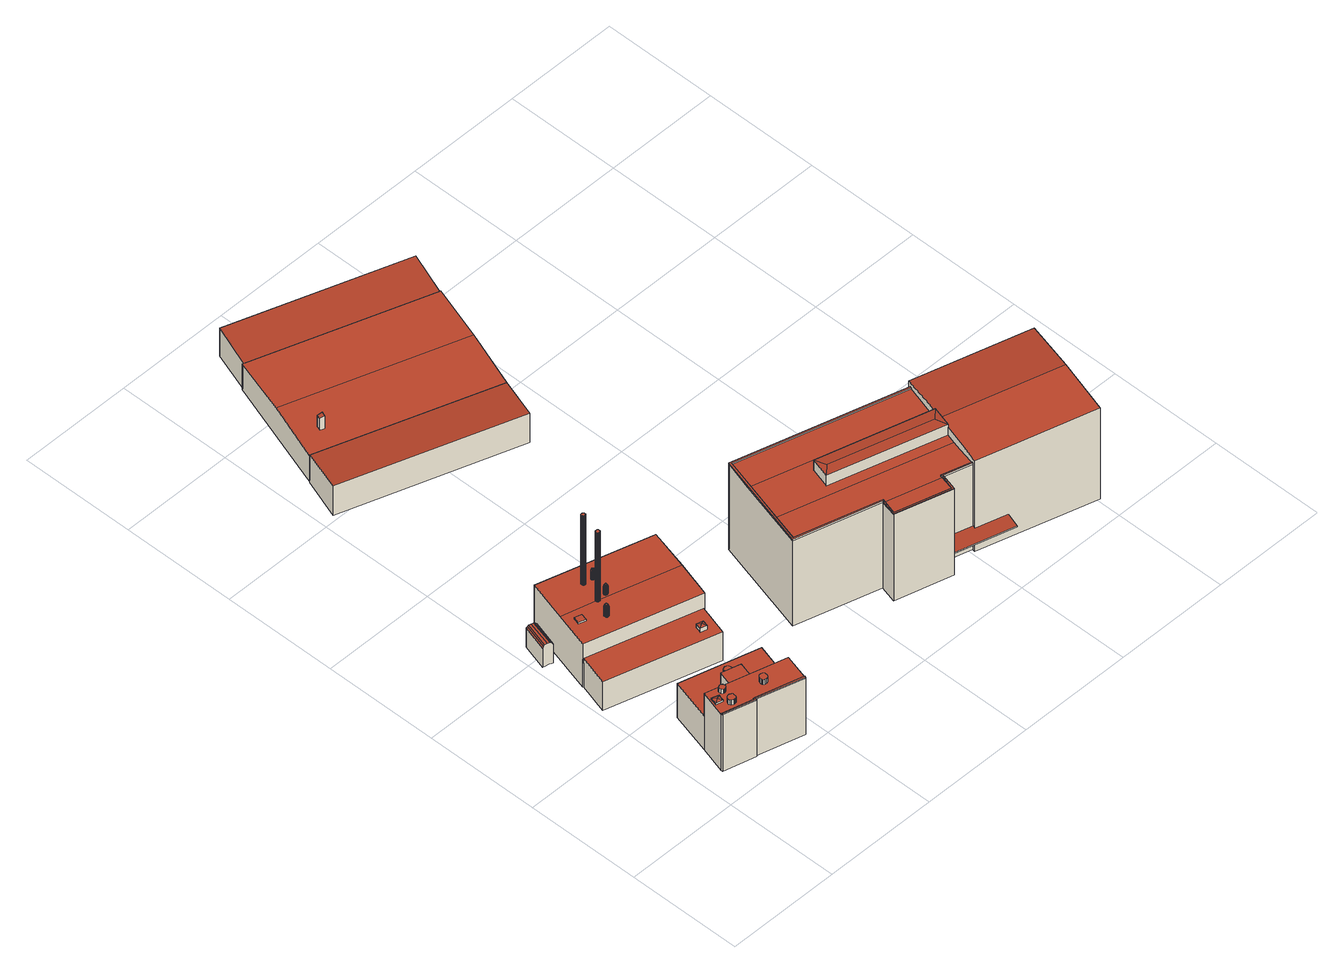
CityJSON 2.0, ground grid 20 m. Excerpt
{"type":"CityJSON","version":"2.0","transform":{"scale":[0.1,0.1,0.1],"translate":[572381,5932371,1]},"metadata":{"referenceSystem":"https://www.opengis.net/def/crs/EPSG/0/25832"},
"CityObjects":{
"building1":{"type":"Building","attributes":{"Grundfläche 2D":"8.129267","Grundhöhe NN":"2.927"},"geometry":[{"type":"Solid","lod":"3","boundaries":[[[[0,1,2,3]],[[4,0,3,5]],[[6,4,5,7]],[[8,6,7,9]],[[10,8,9,11]],[[12,10,11,13]],[[14,15,16,13,11,9,7,5,3,2,17,18]],[[12,13,16,19]],[[20,21,22,23,1,0,4,6,8,10,12,19,24]],[[2,1,23,17]],[[21,20,24,19,16,15,14,18,17,23,22]]]],"semantics":{"surfaces":[{"type":"RoofSurface"},{"type":"WallSurface"},{"type":"GroundSurface"}],"values":[[0,0,0,0,0,0,1,1,1,1,2]]}}]},
"building2":{"type":"Building","attributes":{"Grundfläche 2D":"173.491529","Grundhöhe NN":"3.192"},"children":["building2-1","building2-2","building2-3","building2-4","building2-5","building2-6","building2-7"],"geometry":[{"type":"Solid","lod":"3","boundaries":[[[[25,26,27,28]],[[29,30,31,32,33,34,35,36]],[[28,27,37,38]],[[25,28,38,39]],[[27,26,40,37]],[[40,26,34,33,32,41,42]],[[34,26,25,35]],[[35,25,39,43,36]],[[29,36,43,44]],[[30,29,44,45]],[[31,30,45,46]],[[32,31,46,41]],[[42,41,46,45,44,43,39,38,37,40]]]],"semantics":{"surfaces":[{"type":"RoofSurface"},{"type":"WallSurface"},{"type":"GroundSurface"}],"values":[[0,0,1,1,1,1,1,1,1,1,1,1,2]]}}]},
"building2-1":{"type":"BuildingInstallation","parents":["building2"],"geometry":[{"type":"MultiSurface","lod":"3","boundaries":[[[47,48,49,50]],[[50,49,51,52]],[[47,50,52,53]],[[53,54,48,47]],[[54,51,49,48]]],"semantics":{"surfaces":[{"type":"RoofSurface"},{"type":"WallSurface"}],"values":[0,1,1,1,1]}}]},
"building2-2":{"type":"BuildingInstallation","parents":["building2"],"geometry":[{"type":"MultiSurface","lod":"3","boundaries":[[[55,56,57,58,59,60,61,62,63,64,65,66,67,68,69,70,71,72]],[[61,60,73,74]],[[60,59,75,73]],[[62,61,74,76]],[[63,62,76,77]],[[64,63,77,78]],[[65,64,78,79]],[[66,65,79,80]],[[67,66,80,81]],[[68,67,81,82]],[[69,68,82,83]],[[70,69,83,84]],[[71,70,84,85]],[[72,71,85,86]],[[55,72,86,87]],[[56,55,87,88]],[[57,56,88,89]],[[58,57,89,90]],[[59,58,90,75]]],"semantics":{"surfaces":[{"type":"RoofSurface"},{"type":"WallSurface"}],"values":[0,1,1,1,1,1,1,1,1,1,1,1,1,1,1,1,1,1,1]}}]},
"building2-3":{"type":"BuildingInstallation","parents":["building2"],"geometry":[{"type":"MultiSurface","lod":"3","boundaries":[[[91,92,93,94,95,96,97,98,99,100,101,102,103,104,105,106,107,108]],[[101,100,109,110]],[[102,101,110,111]],[[103,102,111,112]],[[104,103,112,113]],[[105,104,113,114]],[[106,105,114,115]],[[107,106,115,116]],[[108,107,116,117]],[[91,108,117,118]],[[92,91,118,119]],[[93,92,119,120]],[[94,93,120,121]],[[95,94,121,122]],[[96,95,122,123]],[[97,96,123,124]],[[98,97,124,125]],[[99,98,125,126]],[[100,99,126,109]]],"semantics":{"surfaces":[{"type":"RoofSurface"},{"type":"WallSurface"}],"values":[0,1,1,1,1,1,1,1,1,1,1,1,1,1,1,1,1,1,1]}}]},
"building2-4":{"type":"BuildingInstallation","parents":["building2"],"geometry":[{"type":"MultiSurface","lod":"3","boundaries":[[[127,128,129]],[[130,129,128,131]],[[132,128,127]],[[131,128,132]],[[133,127,129,134]],[[133,135,132,127]],[[135,136,131,132]],[[136,137,134,129,130,131]]],"semantics":{"surfaces":[{"type":"RoofSurface"},{"type":"WallSurface"}],"values":[0,0,0,0,1,1,1,1]}}]},
"building2-5":{"type":"BuildingInstallation","parents":["building2"],"geometry":[{"type":"MultiSurface","lod":"3","boundaries":[[[138,139,140,141,142,143,144,145,146,147,148,149,150,151,152,153,154,155]],[[156,157,142,141]],[[157,158,143,142]],[[158,159,144,143]],[[159,160,145,144]],[[160,161,146,145]],[[161,162,147,146]],[[162,163,148,147]],[[163,164,149,148]],[[164,165,150,149]],[[165,166,151,150]],[[166,167,152,151]],[[153,152,167,168]],[[168,169,154,153]],[[169,170,155,154]],[[138,155,170,171]],[[171,172,139,138]],[[172,173,140,139]],[[173,156,141,140]]],"semantics":{"surfaces":[{"type":"RoofSurface"},{"type":"WallSurface"}],"values":[0,1,1,1,1,1,1,1,1,1,1,1,1,1,1,1,1,1,1]}}]},
"building2-6":{"type":"BuildingInstallation","parents":["building2"],"geometry":[{"type":"MultiSurface","lod":"3","boundaries":[[[174,175,176,177,178,179,180,181,182,183,184,185,186,187,188,189,190,191]],[[192,193,182,181]],[[193,194,183,182]],[[194,195,184,183]],[[185,184,195,196]],[[196,197,186,185]],[[197,198,187,186]],[[198,199,188,187]],[[199,200,189,188]],[[200,201,190,189]],[[191,190,201,202]],[[202,203,174,191]],[[203,204,175,174]],[[204,205,176,175]],[[205,206,177,176]],[[206,207,178,177]],[[207,208,179,178]],[[208,209,180,179]],[[209,192,181,180]]],"semantics":{"surfaces":[{"type":"RoofSurface"},{"type":"WallSurface"}],"values":[0,1,1,1,1,1,1,1,1,1,1,1,1,1,1,1,1,1,1]}}]},
"building2-7":{"type":"BuildingInstallation","parents":["building2"],"geometry":[{"type":"MultiSurface","lod":"3","boundaries":[[[210,211,212,213,214,215,216,217,218]],[[29,30,214,213]],[[30,31,215,214]],[[31,32,216,215]],[[32,33,217,216]],[[219,210,218,217,33,220]],[[219,221,211,210]],[[212,211,221,36]],[[36,29,213,212]]],"semantics":{"surfaces":[{"type":"RoofSurface"},{"type":"WallSurface"}],"values":[0,1,1,1,1,1,1,1,1]}}]},
"building3":{"type":"Building","attributes":{"Grundfläche 2D":"383.287630","Grundhöhe NN":"2.455"},"children":["building3-1","building3-2","building3-3","building3-4","building3-5","building3-6","building3-7"],"geometry":[{"type":"Solid","lod":"3","boundaries":[[[[222,223,224,225,226,227]],[[223,222,228,229,225,224]],[[230,231,232,233]],[[227,226,234,235]],[[228,222,227,235,236]],[[232,237,238,229,228,236,239,233]],[[234,226,225,229,238]],[[230,233,239,240]],[[231,230,240,241]],[[232,231,241,237]],[[237,241,240,239,236,235,234,238]]]],"semantics":{"surfaces":[{"type":"RoofSurface"},{"type":"WallSurface"},{"type":"GroundSurface"}],"values":[[0,0,0,1,1,1,1,1,1,1,2]]}}]},
"building3-1":{"type":"BuildingInstallation","parents":["building3"],"geometry":[{"type":"MultiSurface","lod":"3","boundaries":[[[242,243,244,245]],[[245,244,246,247]],[[242,245,247,248]],[[243,242,248,249]],[[244,243,249,246]]],"semantics":{"surfaces":[{"type":"RoofSurface"},{"type":"WallSurface"}],"values":[0,1,1,1,1]}}]},
"building3-2":{"type":"BuildingInstallation","parents":["building3"],"geometry":[{"type":"MultiSurface","lod":"3","boundaries":[[[250,251,252,253,254,255,256,257,258,259,260,261,262,263,264,265,266,267,268,269,270,271,272]],[[273,274,253,252]],[[274,275,254,253]],[[275,276,255,254]],[[276,277,256,255]],[[277,278,257,256]],[[278,279,258,257]],[[279,224,259,258]],[[224,280,260,259]],[[280,281,261,260]],[[281,282,262,261]],[[282,283,263,262]],[[283,284,264,263]],[[284,285,265,264]],[[285,286,266,265]],[[286,287,267,266]],[[287,288,268,267]],[[288,289,269,268]],[[289,223,270,269]],[[223,290,271,270]],[[290,291,272,271]],[[291,292,250,272]],[[292,293,251,250]],[[293,273,252,251]]],"semantics":{"surfaces":[{"type":"RoofSurface"},{"type":"WallSurface"}],"values":[0,1,1,1,1,1,1,1,1,1,1,1,1,1,1,1,1,1,1,1,1,1,1,1]}}]},
"building3-3":{"type":"BuildingInstallation","parents":["building3"],"geometry":[{"type":"MultiSurface","lod":"3","boundaries":[[[294,295,296]],[[294,296,297]],[[298,294,297,299]],[[298,299,300]],[[295,301,296]],[[295,302,303,304]],[[295,304,301]],[[305,298,300,306]],[[305,306,307]],[[308,305,307,309]],[[308,309,310]],[[311,308,310]],[[311,310,312]],[[311,312,313]],[[314,311,313,315]],[[314,315,316]],[[317,316,318]],[[314,316,317]],[[319,317,318,320]],[[319,320,321]],[[322,319,321,323]],[[322,323,324]],[[325,322,324,326]],[[325,326,327]],[[328,325,327,329]],[[330,328,329,331]],[[330,331,332]],[[333,330,332,334]],[[333,334,335]],[[302,335,303]],[[302,333,335]],[[333,302,295,294,298,305,308,311,314,317,319,322,325,328,330]],[[297,296,336,337]],[[299,297,337,338]],[[300,299,338,339]],[[306,300,339,340]],[[307,306,340,341]],[[309,307,341,342]],[[310,309,342,343]],[[312,310,343,344]],[[313,312,344,345]],[[315,313,345,346]],[[316,315,346,347]],[[318,316,347,348]],[[320,318,348,349]],[[321,320,349,350]],[[323,321,350,351]],[[324,323,351,352]],[[326,324,352,353]],[[327,326,353,354]],[[329,327,354,355]],[[331,329,355,356]],[[332,331,356,357]],[[334,332,357,358]],[[335,334,358,359]],[[303,335,359,360]],[[304,303,360,361]],[[301,304,361,362]],[[296,301,362,336]]],"semantics":{"surfaces":[{"type":"RoofSurface"},{"type":"WallSurface"}],"values":[0,0,0,0,0,0,0,0,0,0,0,0,0,0,0,0,0,0,0,0,0,0,0,0,0,0,0,0,0,0,0,0,1,1,1,1,1,1,1,1,1,1,1,1,1,1,1,1,1,1,1,1,1,1,1,1,1,1,1]}}]},
"building3-4":{"type":"BuildingInstallation","parents":["building3"],"geometry":[{"type":"MultiSurface","lod":"3","boundaries":[[[363,364,365,366]],[[367,366,368]],[[367,363,366]],[[367,368,369]],[[370,367,369,371]],[[372,370,371,373]],[[374,372,373,375]],[[374,375,376]],[[377,374,376,378]],[[377,378,379]],[[380,377,379,381]],[[382,380,381]],[[382,381,383]],[[384,382,383,385]],[[384,385,386]],[[387,384,386]],[[387,386,388]],[[387,388,389]],[[390,387,389,391]],[[390,391,392]],[[393,390,392,394]],[[393,394,395]],[[393,395,396]],[[364,393,396,365]],[[393,364,363,367,370,372,374,377,380,382,384,387,390]],[[397,398,368,366]],[[398,399,369,368]],[[400,397,366,365]],[[399,401,371,369]],[[401,402,373,371]],[[402,403,375,373]],[[403,404,376,375]],[[404,405,378,376]],[[405,406,379,378]],[[406,407,381,379]],[[407,408,383,381]],[[408,409,385,383]],[[386,385,409,410]],[[410,411,388,386]],[[411,412,389,388]],[[412,413,391,389]],[[413,414,392,391]],[[414,415,394,392]],[[415,416,395,394]],[[416,417,396,395]],[[417,400,365,396]]],"semantics":{"surfaces":[{"type":"RoofSurface"},{"type":"WallSurface"}],"values":[0,0,0,0,0,0,0,0,0,0,0,0,0,0,0,0,0,0,0,0,0,0,0,0,0,1,1,1,1,1,1,1,1,1,1,1,1,1,1,1,1,1,1,1,1,1]}}]},
"building3-5":{"type":"BuildingInstallation","parents":["building3"],"geometry":[{"type":"MultiSurface","lod":"3","boundaries":[[[418,419,420,421]],[[419,422,420]],[[418,421,423]],[[424,418,423]],[[424,423,425]],[[426,424,425,427]],[[426,427,428]],[[429,426,428,430]],[[429,430,431]],[[432,429,431,433]],[[432,433,434]],[[435,432,434]],[[435,434,436]],[[437,436,438]],[[435,436,437]],[[437,438,439]],[[440,437,439,441]],[[442,440,441,443]],[[442,443,444]],[[445,442,444,446]],[[445,446,447]],[[445,447,448]],[[449,445,448,450]],[[419,449,450,422]],[[445,449,419,418,424,426,429,432,435,437,440,442]],[[421,420,451,452]],[[423,421,452,453]],[[420,422,454,451]],[[425,423,453,455]],[[427,425,455,456]],[[428,427,456,457]],[[430,428,457,458]],[[431,430,458,459]],[[433,431,459,460]],[[434,433,460,461]],[[436,434,461,462]],[[438,436,462,463]],[[439,438,463,464]],[[441,439,464,465]],[[443,441,465,466]],[[444,443,466,467]],[[446,444,467,468]],[[447,446,468,469]],[[448,447,469,470]],[[450,448,470,471]],[[422,450,471,454]]],"semantics":{"surfaces":[{"type":"RoofSurface"},{"type":"WallSurface"}],"values":[0,0,0,0,0,0,0,0,0,0,0,0,0,0,0,0,0,0,0,0,0,0,0,0,0,1,1,1,1,1,1,1,1,1,1,1,1,1,1,1,1,1,1,1,1,1]}}]},
"building3-6":{"type":"BuildingInstallation","parents":["building3"],"geometry":[{"type":"MultiSurface","lod":"3","boundaries":[[[472,473,474,475,476,477,478,479,480,481,482,483,484,485,486,487,488,489,490,491,492]],[[476,475,493,494]],[[477,476,494,495]],[[478,477,495,496]],[[479,478,496,497]],[[480,479,497,498]],[[481,480,498,499]],[[482,481,499,500]],[[483,482,500,501]],[[484,483,501,502]],[[485,484,502,503]],[[486,485,503,504]],[[487,486,504,505]],[[488,487,505,506]],[[489,488,506,507]],[[490,489,507,508]],[[491,490,508,509]],[[492,491,509,510]],[[472,492,510,511]],[[473,472,511,512]],[[474,473,512,513]],[[475,474,513,493]]],"semantics":{"surfaces":[{"type":"RoofSurface"},{"type":"WallSurface"}],"values":[0,1,1,1,1,1,1,1,1,1,1,1,1,1,1,1,1,1,1,1,1,1]}}]},
"building3-7":{"type":"BuildingInstallation","parents":["building3"],"geometry":[{"type":"MultiSurface","lod":"3","boundaries":[[[514,515,516]],[[516,515,517]],[[518,515,514]],[[517,515,518]],[[519,520,514,516]],[[520,521,518,514]],[[521,522,517,518]],[[522,519,516,517]]],"semantics":{"surfaces":[{"type":"RoofSurface"},{"type":"WallSurface"}],"values":[0,0,0,0,1,1,1,1]}}]},
"building4":{"type":"Building","attributes":{"Grundfläche 2D":"232.068834","Grundhöhe NN":"1.594"},"geometry":[{"type":"Solid","lod":"3","boundaries":[[[[523,524,525,526]],[[527,528,526,525]],[[528,529,523,526]],[[529,530,524,523]],[[530,527,525,524]],[[530,529,528,527]]]],"semantics":{"surfaces":[{"type":"RoofSurface"},{"type":"WallSurface"},{"type":"GroundSurface"}],"values":[[0,1,1,1,1,2]]}}]},
"building5":{"type":"Building","attributes":{"Grundfläche 2D":"652.845930","Grundhöhe NN":"2.002"},"children":["building5-1"],"geometry":[{"type":"Solid","lod":"3","boundaries":[[[[531,532,533,525,524]],[[532,531,534,535,536]],[[534,531,524,537,538]],[[539,536,535,534,538,540]],[[533,532,536,539,541]],[[524,525,533,541,542,537]],[[539,540,538,537,542,541]]]],"semantics":{"surfaces":[{"type":"RoofSurface"},{"type":"WallSurface"},{"type":"GroundSurface"}],"values":[[0,0,1,1,1,1,2]]}}]},
"building5-1":{"type":"BuildingInstallation","parents":["building5"],"geometry":[{"type":"MultiSurface","lod":"3","boundaries":[[[543,544,545,546]],[[546,545,547,548]],[[543,546,548,549]],[[544,543,549,550]],[[545,544,550,547]]],"semantics":{"surfaces":[{"type":"RoofSurface"},{"type":"WallSurface"}],"values":[0,1,1,1,1]}}]},
"building6":{"type":"Building","attributes":{"Grundfläche 2D":"233.788282","Grundhöhe NN":"1.852"},"geometry":[{"type":"Solid","lod":"3","boundaries":[[[[551,552,535,553]],[[554,555,553,535]],[[555,556,551,553]],[[556,557,552,551]],[[557,554,535,552]],[[557,556,555,554]]]],"semantics":{"surfaces":[{"type":"RoofSurface"},{"type":"WallSurface"},{"type":"GroundSurface"}],"values":[[0,1,1,1,1,2]]}}]},
"building7":{"type":"Building","attributes":{"Grundfläche 2D":"947.474413","Grundhöhe NN":"2.680"},"children":["building7-1"],"geometry":[{"type":"Solid","lod":"3","boundaries":[[[[558,559,560,561]],[[558,561,562]],[[563,560,559]],[[563,562,561,560]],[[564,565,566,567,568,569,570,571,572,573,574,575,576,577,578,579,580]],[[581,582,583,584,585,586,587,588]],[[589,590,591,592,593,594,583,582]],[[593,595,596,594]],[[597,598,587,586]],[[599,600,601,602,603,604,605,606]],[[605,604,607,608,609,610,611,612]],[[591,559,558,603,592]],[[591,590,563,559]],[[589,607,562,563,590]],[[562,607,604,603,558]],[[613,614,572,571]],[[614,615,616,617,573,572]],[[617,618,574,573]],[[618,619,575,574]],[[619,620,576,575]],[[577,576,620,621]],[[621,622,578,577]],[[580,579,581,588]],[[565,564,580,588,587,598]],[[566,565,598,597]],[[597,586,585,567,566]],[[568,567,585,584]],[[568,584,583,594,596,569]],[[596,595,570,569]],[[600,599,623,624,613,571,570,595,593,592,603,602,601]],[[579,578,622,625,626,627,628,629,630,610,609,608,607,589,582,581]],[[611,610,630,629,628,631,612]],[[606,605,612,631,632]],[[599,606,632,623]],[[614,613,624,633]],[[617,616,615,614,633,634]],[[618,617,634,635]],[[619,618,635,636]],[[620,619,636,637,638,639]],[[638,637,640,641,642,621,620,639]],[[640,627,626,625,622,621,642,641]],[[624,623,632,631,628,627,640,637,636,635,634,633]]]],"semantics":{"surfaces":[{"type":"RoofSurface"},{"type":"WallSurface"},{"type":"GroundSurface"}],"values":[[0,0,0,0,0,0,0,0,0,0,0,1,1,1,1,1,1,1,1,1,1,1,1,1,1,1,1,1,1,1,1,1,1,1,1,1,1,1,1,1,1,2]]}}]},
"building7-1":{"type":"BuildingInstallation","parents":["building7"],"geometry":[{"type":"MultiSurface","lod":"3","boundaries":[[[643,630,625,642,639,644,645]],[[643,646,629,630]],[[630,629,626,625]],[[625,626,641,642]],[[647,644,639,642,641,638]],[[645,644,647,648]],[[643,645,648,646]],[[647,638,641,626,629,646,648]]],"semantics":{"surfaces":[{"type":"RoofSurface"},{"type":"WallSurface"},{"type":"OuterCeilingSurface"}],"values":[0,1,1,1,1,1,1,2]}}]}
},
"vertices":[
[18,371,60],[20,370,58],[33,415,58],[31,416,60],[16,372,62],[28,416,62],[12,373,62],[24,417,62],[7,374,62],[20,419,62],[5,375,60],[18,419,60],[3,375,58],[16,420,58],[20,419,19],[18,419,19],[16,420,19],[33,415,19],[31,416,19],[3,375,19],[7,374,19],[16,372,19],[18,371,19],[20,370,19],[5,375,19],
[42,93,91],[177,56,91],[197,128,91],[62,165,91],[29,44,137],[84,29,137],[84,31,137],[164,9,137],[165,12,137],[177,56,137],[42,93,137],[29,46,137],[197,128,22],[62,165,22],[42,93,22],[177,56,22],[164,9,22],[165,12,22],[29,46,22],[29,44,22],[84,29,22],[84,31,22],
[122,75,124],[130,104,124],[97,113,124],[89,84,124],[97,113,91],[89,84,91],[122,75,91],[130,104,91],
[132,126,101],[132,128,101],[131,130,101],[130,131,101],[129,132,101],[126,133,101],[123,132,101],[121,131,101],[120,129,101],[120,128,101],[120,126,101],[121,123,101],[123,121,101],[124,120,101],[126,120,101],[128,120,101],[130,121,101],[132,123,101],[126,133,91],[123,132,91],[129,132,91],[121,131,91],[120,129,91],[120,128,91],[120,126,91],[121,123,91],[123,121,91],[124,120,91],[126,120,91],[128,120,91],[130,121,91],[132,123,91],[132,126,91],[132,128,91],[131,130,91],[130,131,91],
[123,45,147],[124,47,147],[124,49,147],[124,52,147],[122,54,147],[120,55,147],[118,55,147],[116,55,147],[115,54,147],[113,52,147],[112,49,147],[112,47,147],[112,46,147],[113,44,147],[115,43,147],[118,42,147],[121,43,147],[122,44,147],[113,52,137],[112,49,137],[112,47,137],[112,46,137],[113,44,137],[115,43,137],[118,42,137],[121,43,137],[122,44,137],[123,45,137],[124,47,137],[124,49,137],[124,52,137],[122,54,137],[120,55,137],[118,55,137],[116,55,137],[115,54,137],
[40,77,140],[44,69,142],[52,73,140],[50,68,140],[49,62,140],[37,65,140],[40,77,137],[52,73,137],[37,65,137],[49,62,137],[50,68,137],
[66,82,145],[65,82,145],[64,83,145],[61,82,145],[59,81,145],[59,79,145],[58,78,145],[59,76,145],[59,75,145],[61,73,145],[63,72,145],[64,72,145],[66,73,145],[67,74,145],[68,75,145],[69,77,145],[68,80,145],[68,81,145],[61,82,137],[59,81,137],[59,79,137],[58,78,137],[59,76,137],[59,75,137],[61,73,137],[63,72,137],[64,72,137],[66,73,137],[67,74,137],[68,75,137],[69,77,137],[68,80,137],[68,81,137],[66,82,137],[65,82,137],[64,83,137],
[61,48,147],[63,51,147],[63,54,147],[63,56,147],[62,57,147],[60,58,147],[59,59,147],[55,59,147],[53,58,147],[52,57,147],[51,55,147],[50,53,147],[51,51,147],[52,49,147],[55,47,147],[56,47,147],[58,47,147],[60,47,147],[55,59,137],[53,58,137],[52,57,137],[51,55,137],[50,53,137],[51,51,137],[52,49,137],[55,47,137],[56,47,137],[58,47,137],[60,47,137],[61,48,137],[63,51,137],[63,54,137],[63,56,137],[62,57,137],[60,58,137],[59,59,137],
[82,34,139],[82,32,139],[29,46,139],[29,44,139],[84,29,139],[84,31,139],[164,9,139],[165,12,139],[85,34,139],[82,34,137],[85,34,137],[82,32,137],
[34,370,104],[91,354,104],[97,352,104],[228,315,104],[247,385,103],[54,440,103],[17,309,103],[211,254,103],[3,256,73],[194,202,73],[209,254,73],[18,308,73],[247,385,15],[54,440,15],[17,309,15],[209,254,15],[211,254,15],[18,308,15],[3,256,15],[194,202,15],
[53,337,107],[56,348,107],[44,352,107],[41,341,107],[44,352,104],[41,341,104],[53,337,104],[56,348,104],
[91,351,245],[92,351,245],[92,350,245],[93,350,245],[94,350,245],[95,350,245],[96,350,245],[96,351,245],[97,351,245],[97,352,245],[97,353,245],[97,354,245],[97,355,245],[96,355,245],[96,356,245],[95,356,245],[94,356,245],[93,356,245],[92,356,245],[91,355,245],[91,354,245],[91,353,245],[91,352,245],[92,350,104],[93,350,104],[94,350,104],[95,350,104],[96,350,104],[96,351,104],[97,351,104],[97,353,104],[97,354,104],[97,355,104],[96,355,104],[96,356,104],[95,356,104],[94,356,104],[93,356,104],[92,356,104],[91,355,104],[91,353,104],[91,352,104],[91,351,104],[92,351,104],
[81,322,126],[80,322,126],[80,320,121],[81,320,121],[82,322,126],[82,320,121],[83,320,121],[79,321,121],[79,323,126],[78,322,121],[78,321,121],[83,322,126],[83,321,121],[84,321,121],[83,323,126],[84,322,121],[85,323,121],[83,324,126],[85,324,121],[85,325,121],[83,325,126],[85,326,121],[84,326,121],[83,326,126],[84,327,121],[82,326,126],[83,327,121],[82,327,121],[81,326,126],[81,328,121],[81,327,121],[80,326,126],[80,327,121],[79,327,121],[80,325,126],[79,326,121],[79,325,126],[78,326,121],[78,325,121],[79,324,126],[78,324,121],[78,323,121],[80,320,103],[81,320,103],[82,320,103],[83,320,103],[83,321,103],[84,321,103],[84,322,103],[85,323,103],[85,324,103],[85,325,104],[85,326,104],[84,326,104],[84,327,104],[83,327,104],[82,327,104],[81,328,104],[81,327,104],[80,327,104],[79,327,104],[79,326,104],[78,326,103],[78,325,103],[78,324,103],[78,323,103],[78,322,103],[78,321,103],[79,321,103],
[121,387,123],[121,388,123],[120,386,119],[121,386,119],[122,387,123],[122,386,119],[123,386,119],[122,388,123],[123,387,119],[123,388,123],[124,387,119],[123,389,123],[124,388,119],[125,389,119],[123,390,123],[124,390,119],[124,391,119],[122,390,123],[123,392,119],[122,391,123],[122,392,119],[121,391,123],[121,392,119],[120,392,119],[120,390,123],[119,391,119],[118,390,119],[120,389,123],[118,389,119],[118,388,119],[120,388,123],[119,388,119],[119,387,119],[120,387,119],[121,386,103],[122,386,103],[123,386,103],[120,386,103],[123,387,103],[124,387,103],[124,388,103],[125,389,103],[124,390,103],[124,391,103],[123,392,103],[122,392,103],[121,392,103],[120,392,103],[119,391,103],[118,390,103],[118,389,103],[118,388,103],[119,388,103],[119,387,103],[120,387,103],
[112,353,123],[111,353,123],[111,351,119],[112,351,119],[110,352,119],[113,352,119],[113,353,123],[114,352,119],[113,354,123],[114,353,119],[115,354,119],[113,355,123],[115,355,119],[114,356,119],[113,356,123],[114,357,119],[113,357,119],[112,356,123],[112,358,119],[111,356,123],[111,358,119],[110,357,119],[110,356,123],[109,357,119],[110,355,123],[109,356,119],[108,355,119],[110,354,123],[108,354,119],[109,354,119],[109,353,119],[110,353,123],[109,352,119],[111,351,104],[112,351,104],[113,352,104],[110,352,104],[114,352,104],[114,353,104],[115,354,104],[115,355,104],[114,356,104],[114,357,104],[113,357,104],[112,358,104],[111,358,104],[110,357,104],[109,357,104],[109,356,104],[108,355,104],[108,354,104],[109,354,104],[109,353,104],[109,352,104],
[101,391,245],[101,390,245],[101,389,245],[102,388,245],[103,388,245],[104,388,245],[105,388,245],[106,388,245],[106,389,245],[107,389,245],[107,390,245],[107,391,245],[107,392,245],[106,393,245],[106,394,245],[105,394,245],[104,394,245],[103,394,245],[102,394,245],[101,393,245],[101,392,245],[102,388,103],[103,388,103],[104,388,103],[105,388,103],[106,388,103],[106,389,103],[107,389,103],[107,390,103],[107,391,103],[107,392,103],[106,393,103],[106,394,103],[105,394,103],[104,394,103],[103,394,103],[102,394,103],[101,393,103],[101,392,103],[101,391,103],[101,390,103],[101,389,103],
[171,224,81],[178,228,84],[174,235,81],[185,232,81],[182,221,81],[174,235,73],[171,224,73],[182,221,73],[185,232,73],
[323,707,66],[347,776,62],[48,879,62],[24,809,66],[48,879,6],[24,809,6],[323,707,6],[347,776,6],
[380,873,66],[80,976,66],[47,879,62],[414,971,62],[115,1073,62],[113,1074,62],[347,776,10],[414,971,10],[113,1074,10],[115,1073,10],[47,879,10],[48,879,10],
[103,907,89],[95,909,87],[93,902,87],[100,899,89],[93,902,63],[100,899,63],[103,907,64],[95,909,64],
[437,1042,66],[139,1144,66],[412,971,62],[115,1073,9],[412,971,9],[437,1042,9],[139,1144,9],
[628,198,211],[434,252,211],[440,232,212],[612,184,212],[618,163,211],[424,218,211],[550,109,194],[542,83,194],[450,109,194],[458,138,194],[314,178,194],[360,343,194],[646,263,194],[647,266,194],[358,347,194],[311,176,194],[455,136,194],[447,107,194],[544,80,194],[552,109,194],[599,96,194],[600,98,194],[550,112,194],[600,98,191],[613,146,190],[327,226,190],[314,178,191],[458,138,191],[458,135,191],[550,109,191],[550,112,191],[618,163,190],[424,218,190],[434,252,190],[628,198,190],[633,215,190],[347,295,190],[646,263,192],[360,343,192],[450,109,192],[542,83,192],[648,270,202],[647,266,202],[646,263,202],[633,215,205],[628,198,205],[624,184,206],[824,128,206],[848,214,202],[618,163,205],[600,98,203],[599,96,202],[598,91,202],[651,76,202],[798,35,202],[647,266,193],[358,347,193],[344,296,190],[325,227,190],[311,176,191],[455,136,191],[447,107,193],[544,80,193],[552,109,191],[599,96,191],[648,270,17],[647,266,17],[599,96,66],[599,96,62],[599,96,17],[598,91,17],[598,91,62],[598,91,66],[798,35,17],[848,214,17],[358,347,17],[311,176,17],[455,136,17],[447,107,17],[544,80,17],[544,80,62],[544,80,65],[552,109,17],[552,109,62],[552,109,66],
[651,76,66],[544,79,64],[644,51,64],[651,76,62],[544,79,62],[644,51,62]
]}
